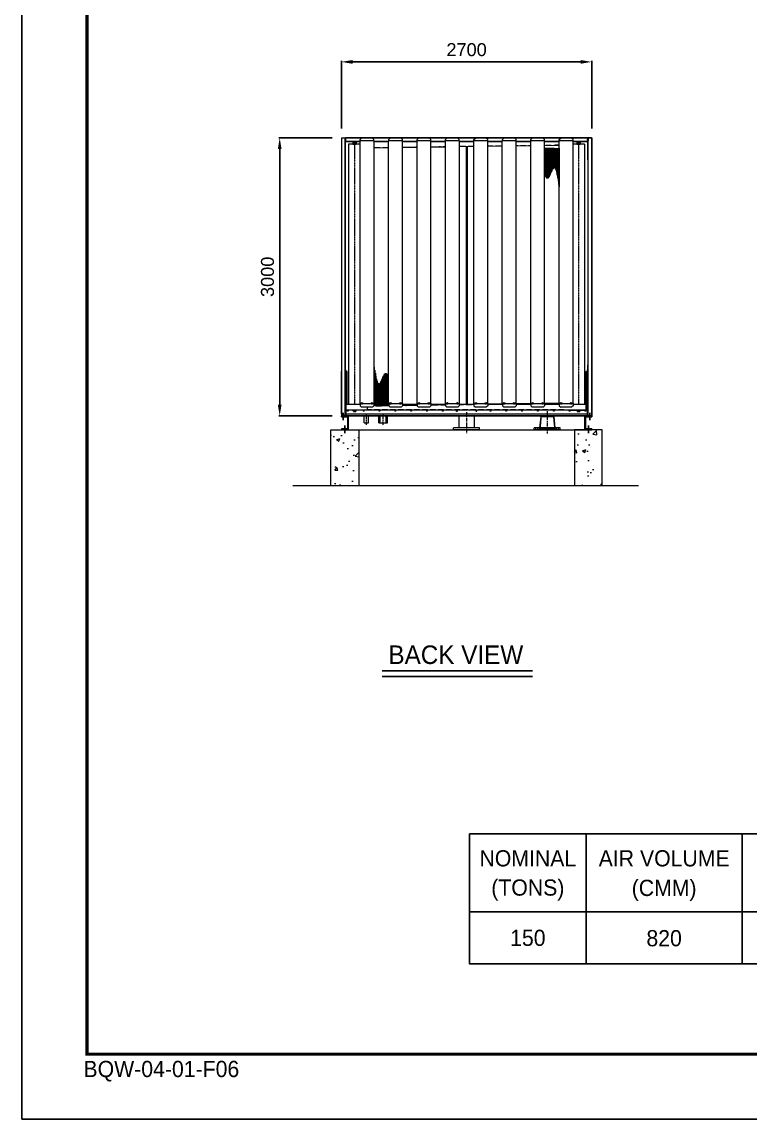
# Model space of a CAD drawing. Header units: millimetres. Extents: x -664091 to 30318, y -141645 to 21846.
# Drawn here: x 911 to 8762, y 1051 to 12883 of the extents above; entities that cross this region are included whole.
import ezdxf
from ezdxf.enums import TextEntityAlignment as Align

# ---------------------------------------------------------------- set-up
doc = ezdxf.new("R2010")
doc.units = ezdxf.units.MM
for name, pattern in [('CENTER', [2, 1.25, -0.25, 0.25, -0.25]), ('CENTERX2', [4, 2.5, -0.5, 0.5, -0.5]), ('DASHED', [15, 12, -3]), ('HIDDEN', [0.375, 0.25, -0.125])]:
    doc.linetypes.add(name, pattern=pattern)
for name, color, linetype in [('center', 1, 'CENTER'), ('냉각탑_box', 1, 'Continuous'), ('냉각탑_form', 1, 'Continuous'), ('냉각탑_text', 3, 'Continuous'), ('냉각탑_기초', 23, 'Continuous')]:
    doc.layers.add(name, color=color, linetype=linetype)
doc.styles.get("Standard").update_dxf_attribs({"font": 'arial.ttf'})
doc.styles.add('돋움', font='Dotum.ttf')
doc.dimstyles.new('1.40', dxfattribs={"dimscale": 20, "dimtxt": 1.5, "dimasz": 1, "dimexe": 0.5, "dimexo": 0.5, "dimgap": 0.5, "dimtad": 1, "dimdec": 0, "dimzin": 0, "dimdsep": 46, "dimtxsty": 'Standard', "dimcen": 0, "dimclrd": 2, "dimclre": 2, "dimclrt": 3, "dimadec": 0, "dimazin": 0, "dimtfac": 1, "dimtdec": 0, "dimtmove": 0, "dimatfit": 0, "dimfxl": 1, "dimtolj": 1, "dimtzin": 0, "dimlwd": -1, "dimlwe": -1, "dimarcsym": 0})

# ---------------------------------------------------------------- blocks, each defined once
blk = doc.blocks.new('*D185')
at = {"color": 2, "transparency": 16777216}
for p, q in [((4255, 11634), (3680, 11634)), ((3690, 8754), (3690, 11514)), ((4255, 8634), (3680, 8634))]:
    blk.add_line(p, q, dxfattribs=at)
for points in [[(3670, 11514), (3710, 11514), (3690, 11634)], [(3670, 8754), (3710, 8754), (3690, 8634)]]:
    blk.add_solid(points, dxfattribs=at)
at = {"layer": 'Defpoints', "color": 0, "transparency": 16777216}
for p in [(3690, 11634), (4355, 11634), (4355, 8634)]:
    blk.add_point(p, dxfattribs=at)
at = {"color": 3, "lineweight": 5, "transparency": 16777216, "insert": (3559, 10134), "char_height": 140, "attachment_point": 5, "rotation": 90}
blk.add_mtext('\\A1;3000', dxfattribs=at)
blk = doc.blocks.new('*D186')
at = {"color": 2, "transparency": 16777216}
for p, q in [((4355, 11734), (4355, 12462)), ((4475, 12452), (6935, 12452)), ((7055, 11734), (7055, 12462))]:
    blk.add_line(p, q, dxfattribs=at)
for points in [[(4475, 12472), (4475, 12432), (4355, 12452)], [(6935, 12472), (6935, 12432), (7055, 12452)]]:
    blk.add_solid(points, dxfattribs=at)
at = {"layer": 'Defpoints', "color": 0, "transparency": 16777216}
for p in [(7055, 12452), (4355, 11634), (7055, 11634)]:
    blk.add_point(p, dxfattribs=at)
at = {"color": 3, "lineweight": 5, "transparency": 16777216, "insert": (5705, 12583), "char_height": 140, "attachment_point": 5}
blk.add_mtext('\\A1;2700', dxfattribs=at)
blk = doc.blocks.new('3')
at = {"lineweight": 20}
for p, q in [((4355, 11634), (4355, 8634)), ((4355, 11634), (7055, 11634)), ((4357, 11632), (4357, 8636)), ((4357, 11632), (4395, 11632)), ((4395, 11632), (4395, 11604)), ((4397, 11604), (4395, 11604)), ((4397, 8634), (4397, 11634)), ((7011, 11632), (4399, 11632)), ((4399, 11632), (4399, 11596)), ((4399, 11596), (4424, 11596)), ((4424, 11596), (4424, 11594)), ((4558, 11616), (4573, 11631)), ((4558, 11601), (4558, 11616)), ((4691, 11631), (4573, 11631)), ((4706, 11616), (4691, 11631)), ((4706, 11601), (4706, 11616)), ((4865, 11616), (4880, 11631)), ((4865, 11601), (4865, 11616)), ((4998, 11631), (4880, 11631)), ((5013, 11616), (4998, 11631)), ((5013, 11601), (5013, 11616)), ((5172, 11616), (5187, 11631)), ((5172, 11601), (5172, 11616)), ((5305, 11631), (5187, 11631)), ((5320, 11616), (5305, 11631)), ((5320, 11601), (5320, 11616)), ((5478, 11616), (5493, 11631)), ((5478, 11601), (5478, 11616)), ((5611, 11631), (5493, 11631)), ((5626, 11616), (5611, 11631)), ((5626, 11601), (5626, 11616)), ((5785, 11616), (5800, 11631)), ((5785, 11601), (5785, 11616)), ((5918, 11631), (5800, 11631)), ((5933, 11616), (5918, 11631)), ((5933, 11601), (5933, 11616)), ((6091, 11616), (6106, 11631)), ((6091, 11601), (6091, 11616)), ((6224, 11631), (6106, 11631)), ((6239, 11616), (6224, 11631)), ((6239, 11601), (6239, 11616)), ((6398, 11616), (6413, 11631)), ((6398, 11601), (6398, 11616)), ((6531, 11631), (6413, 11631)), ((6546, 11616), (6531, 11631)), ((6546, 11601), (6546, 11616)), ((6705, 11616), (6720, 11631)), ((6705, 11601), (6705, 11616)), ((6838, 11631), (6720, 11631)), ((6853, 11616), (6838, 11631)), ((6853, 11601), (6853, 11616)), ((6991, 11596), (6991, 11594)), ((7011, 11632), (7011, 11596)), ((7013, 11634), (7013, 8634)), ((7053, 11632), (7015, 11632)), ((7015, 11632), (7015, 11604)), ((7053, 11632), (7053, 8636)), ((7055, 11634), (7055, 8634)), ((4397, 11594), (4557, 11594)), ((4433, 11565), (4433, 8759)), ((4557, 11565), (4433, 11565)), ((4707, 11594), (4864, 11594)), ((4864, 11525), (4707, 11523)), ((5014, 11594), (5171, 11594)), ((5171, 11529), (5014, 11527)), ((5321, 11594), (5477, 11594)), ((5477, 11533), (5321, 11531)), ((5627, 11594), (5784, 11594)), ((5784, 11538), (5627, 11536)), ((5700, 11537), (5700, 8755)), ((5710, 11537), (5710, 8755)), ((5934, 11594), (6090, 11594)), ((6090, 11542), (5934, 11540)), ((6240, 11594), (6397, 11594)), ((6397, 11546), (6240, 11544)), ((6547, 11594), (6704, 11594)), ((6704, 11551), (6547, 11548)), ((6854, 11594), (7013, 11594)), ((6978, 11565), (6854, 11565)), ((4397, 8759), (4558, 8759)), ((4557, 8768), (4707, 8768)), ((4558, 8768), (4558, 8744)), ((4706, 8768), (4706, 8744)), ((4706, 8759), (4865, 8759)), ((4864, 8768), (5014, 8768)), ((4865, 8768), (4865, 8744)), ((5013, 8768), (5013, 8744)), ((5013, 8759), (5172, 8759)), ((5171, 8768), (5321, 8768)), ((5172, 8768), (5172, 8744)), ((5320, 8768), (5320, 8744)), ((5320, 8759), (5478, 8759)), ((5477, 8768), (5627, 8768)), ((5478, 8768), (5478, 8744)), ((5626, 8768), (5626, 8744)), ((5626, 8759), (5785, 8759)), ((5785, 8756), (5626, 8754)), ((5784, 8768), (5934, 8768)), ((5785, 8768), (5785, 8744)), ((5933, 8768), (5933, 8744)), ((6091, 8761), (5933, 8759)), ((5933, 8759), (6091, 8759)), ((6090, 8768), (6240, 8768)), ((6091, 8768), (6091, 8744)), ((6239, 8768), (6239, 8744)), ((6398, 8765), (6239, 8763)), ((6239, 8759), (6398, 8759)), ((6397, 8768), (6547, 8768)), ((6398, 8768), (6398, 8744)), ((6704, 8769), (6546, 8767)), ((6546, 8768), (6546, 8744)), ((6546, 8759), (6705, 8759)), ((6704, 8768), (6854, 8768)), ((6705, 8768), (6705, 8744)), ((6775, 8768), (6775, 8768)), ((6853, 8768), (6853, 8744)), ((6853, 8759), (7011, 8759)), ((4395, 8636), (4395, 8664)), ((4395, 8664), (4397, 8664)), ((4397, 8699), (7013, 8699)), ((4558, 8744), (4573, 8729)), ((4691, 8729), (4573, 8729)), ((4635, 8696), (4595, 8696)), ((4637, 8698), (4635, 8698)), ((4637, 8696), (4637, 8729)), ((6773, 8696), (4637, 8696)), ((4706, 8744), (4691, 8729)), ((4865, 8744), (4704, 8741)), ((4865, 8744), (4880, 8729)), ((4998, 8729), (4880, 8729)), ((5013, 8744), (4998, 8729)), ((5172, 8748), (5013, 8746)), ((5172, 8744), (5187, 8729)), ((5305, 8729), (5187, 8729)), ((5320, 8744), (5305, 8729)), ((5478, 8752), (5320, 8750)), ((5478, 8744), (5493, 8729)), ((5611, 8729), (5493, 8729)), ((5626, 8744), (5611, 8729)), ((5785, 8744), (5800, 8729)), ((5918, 8729), (5800, 8729)), ((5933, 8744), (5918, 8729)), ((6091, 8744), (6106, 8729)), ((6224, 8729), (6106, 8729)), ((6239, 8744), (6224, 8729)), ((6398, 8744), (6413, 8729)), ((6531, 8729), (6413, 8729)), ((6546, 8744), (6531, 8729)), ((6705, 8744), (6720, 8729)), ((6838, 8729), (6720, 8729)), ((6773, 8698), (6775, 8698)), ((6815, 8696), (6775, 8696)), ((6853, 8744), (6838, 8729)), ((7013, 8664), (7015, 8664)), ((7015, 8636), (7015, 8664)), ((4355, 8634), (4397, 8634)), ((4357, 8636), (4395, 8636)), ((6980, 8634), (7055, 8634)), ((7053, 8636), (7015, 8636))]:
    blk.add_line(p, q, dxfattribs=at)
at = {"color": 7, "lineweight": 20, "ltscale": 0.108889}
blk.add_line((4355, 11612), (4355, 11416), dxfattribs=at)
at = {"color": 7, "lineweight": 20, "ltscale": 0.129444}
for p, q in [((4397, 11630), (4397, 11397)), ((7013, 11397), (7013, 11630))]:
    blk.add_line(p, q, dxfattribs=at)
at = {"color": 7, "lineweight": 20}
for p, q in [((4403, 11634), (7008, 11634)), ((4399, 9130), (4399, 11594)), ((4557, 11594), (4403, 11594)), ((4864, 11594), (4707, 11594)), ((5171, 11594), (5014, 11594)), ((5477, 11594), (5321, 11594)), ((6090, 11594), (5934, 11594)), ((6397, 11594), (6240, 11594)), ((6704, 11594), (6547, 11594)), ((7008, 11594), (6854, 11594)), ((7011, 11594), (7011, 9185)), ((4355, 11397), (4355, 9130)), ((7013, 11389), (7013, 9139)), ((7055, 9139), (7055, 11389)), ((7008, 8654), (4403, 8654)), ((4403, 8637), (7008, 8637)), ((4403, 8634), (6508, 8634)), ((4403, 8634), (7008, 8634)), ((4602, 8559), (4648, 8559)), ((4759, 8559), (4851, 8559))]:
    blk.add_line(p, q, dxfattribs=at)
at = {"color": 0, "lineweight": 20}
for p, q in [((4707, 11601), (4557, 11601)), ((4557, 8768), (4557, 11601)), ((4707, 8768), (4707, 11601)), ((5014, 11601), (4864, 11601)), ((4864, 8768), (4864, 11601)), ((5014, 8768), (5014, 11601)), ((5321, 11601), (5171, 11601)), ((5171, 8768), (5171, 11601)), ((5321, 8768), (5321, 11601)), ((5627, 11601), (5477, 11601)), ((5477, 8768), (5477, 11601)), ((5627, 8768), (5627, 11601)), ((5934, 11601), (5784, 11601)), ((5784, 8768), (5784, 11601)), ((5934, 8768), (5934, 11601)), ((6240, 11601), (6090, 11601)), ((6090, 8768), (6090, 11601)), ((6240, 8768), (6240, 11601)), ((6547, 11601), (6397, 11601)), ((6397, 8768), (6397, 11601)), ((6547, 8768), (6547, 11601)), ((6854, 11601), (6704, 11601)), ((6704, 8768), (6704, 11601)), ((6854, 8768), (6854, 11601)), ((6991, 11596), (7011, 11596)), ((7015, 11604), (7013, 11604)), ((6978, 11565), (6978, 8759)), ((4595, 8696), (4403, 8696)), ((6815, 8696), (7008, 8696)), ((4355, 8634), (6980, 8634))]:
    blk.add_line(p, q, dxfattribs=at)
at = {"color": 7, "lineweight": 20, "ltscale": 0.019444}
for p, q in [((7052, 11634), (7017, 11634)), ((7017, 11632), (7052, 11632)), ((4359, 8637), (4394, 8637)), ((4359, 8636), (4394, 8636)), ((4359, 8634), (4394, 8634)), ((4359, 8634), (4394, 8634)), ((7052, 8636), (7017, 8636)), ((7052, 8634), (7017, 8634))]:
    blk.add_line(p, q, dxfattribs=at)
at = {"lineweight": 20, "ltscale": 30}
for p, q in [((4480, 11594), (4480, 11565)), ((4480, 11565), (4516, 11565)), ((4489, 11594), (4489, 11565)), ((4507, 11594), (4507, 11565)), ((4516, 11594), (4516, 11565)), ((6895, 11594), (6895, 11565)), ((6895, 11565), (6931, 11565)), ((6904, 11594), (6904, 11565)), ((6922, 11594), (6922, 11565)), ((6931, 11594), (6931, 11565)), ((4480, 8690), (4480, 8696)), ((4484, 8689), (4484, 8682)), ((4484, 8682), (4511, 8682)), ((4489, 8690), (4489, 8696)), ((4507, 8690), (4507, 8696)), ((4511, 8689), (4511, 8682)), ((4516, 8690), (4516, 8696)), ((6895, 8690), (6895, 8696)), ((6899, 8689), (6899, 8682)), ((6899, 8682), (6926, 8682)), ((6904, 8690), (6904, 8696)), ((6922, 8690), (6922, 8696)), ((6926, 8689), (6926, 8682)), ((6931, 8690), (6931, 8696))]:
    blk.add_line(p, q, dxfattribs=at)
at = {"color": 1, "linetype": 'CENTER', "lineweight": 20, "ltscale": 100}
for p, q in [((4498, 11594), (4498, 11558)), ((6913, 11594), (6913, 11558)), ((4498, 8677), (4498, 8696)), ((6913, 8677), (6913, 8696))]:
    blk.add_line(p, q, dxfattribs=at)
at = {"color": 1, "linetype": 'CENTER', "lineweight": 20}
for p, q in [((4498, 11565), (4498, 8759)), ((6913, 11565), (6913, 8759))]:
    blk.add_line(p, q, dxfattribs=at)
at = {"color": 6, "linetype": 'HIDDEN', "lineweight": 20, "ltscale": 10}
for p, q in [((4864, 11594), (4707, 11594)), ((4864, 11527), (4707, 11525)), ((5171, 11594), (5014, 11594)), ((5171, 11531), (5014, 11529)), ((5477, 11594), (5321, 11594)), ((5477, 11535), (5321, 11533)), ((5784, 11594), (5627, 11594)), ((5784, 11540), (5627, 11538)), ((6090, 11594), (5934, 11594)), ((6090, 11544), (5934, 11542)), ((6397, 11594), (6240, 11594)), ((6397, 11548), (6240, 11546)), ((6704, 11594), (6547, 11594)), ((6704, 11553), (6547, 11550)), ((6091, 8759), (5933, 8757)), ((6398, 8763), (6239, 8761)), ((6705, 8767), (6546, 8765)), ((6773, 8698), (4637, 8698)), ((4867, 8742), (4702, 8739)), ((5172, 8746), (5013, 8744)), ((5478, 8750), (5320, 8748)), ((5785, 8754), (5626, 8752))]:
    blk.add_line(p, q, dxfattribs=at)
at = {"color": 7, "lineweight": 20, "ltscale": 0.215672}
blk.add_line((5784, 11594), (5627, 11594), dxfattribs=at)
at = {"color": 5, "lineweight": 20, "ltscale": 30}
for p, q in [((6547, 11525), (6547, 11227)), ((6553, 11525), (6553, 11215)), ((6559, 11525), (6559, 11206)), ((6565, 11525), (6565, 11199)), ((6571, 11525), (6571, 11196)), ((6577, 11524), (6577, 11196)), ((6583, 11524), (6583, 11199)), ((6589, 11524), (6589, 11205)), ((6595, 11524), (6595, 11214)), ((6601, 11524), (6601, 11225)), ((6607, 11524), (6607, 11238)), ((6613, 11524), (6613, 11251)), ((6619, 11524), (6619, 11265)), ((6625, 11524), (6625, 11278)), ((6631, 11524), (6631, 11290)), ((6637, 11524), (6637, 11300)), ((6643, 11524), (6643, 11307)), ((6649, 11523), (6649, 11309)), ((6655, 11523), (6655, 11305)), ((6661, 11523), (6661, 11296)), ((6667, 11523), (6667, 11280)), ((6673, 11523), (6673, 11258)), ((6679, 11523), (6679, 11231)), ((6685, 11523), (6685, 11198)), ((6691, 11523), (6691, 11164)), ((6697, 11523), (6697, 11131)), ((6703, 11523), (6703, 11103)), ((4707, 8769), (4707, 9189)), ((4713, 8769), (4713, 9161)), ((4719, 8769), (4719, 9128)), ((4725, 8769), (4725, 9094)), ((4731, 8769), (4731, 9061)), ((4737, 8769), (4737, 9034)), ((4743, 8769), (4743, 9012)), ((4749, 8769), (4749, 8996)), ((4779, 8768), (4779, 9002)), ((4785, 8768), (4785, 9014)), ((4791, 8768), (4791, 9027)), ((4797, 8768), (4797, 9041)), ((4803, 8768), (4803, 9054)), ((4809, 8768), (4809, 9067)), ((4815, 8768), (4815, 9078)), ((4821, 8768), (4821, 9087)), ((4827, 8768), (4827, 9093)), ((4833, 8768), (4833, 9096)), ((4839, 8767), (4839, 9096)), ((4845, 8767), (4845, 9093)), ((4851, 8767), (4851, 9086)), ((4857, 8767), (4857, 9077)), ((4863, 8767), (4863, 9065)), ((4755, 8769), (4755, 8987)), ((4761, 8769), (4761, 8983)), ((4767, 8769), (4767, 8985)), ((4773, 8768), (4773, 8992))]:
    blk.add_line(p, q, dxfattribs=at)
at = {"color": 7, "lineweight": 20, "ltscale": 0.253333}
for p, q in [((4355, 8656), (4355, 9112)), ((4399, 9112), (4399, 8656)), ((4403, 9112), (4403, 8656)), ((7008, 8656), (7008, 9112)), ((7011, 8656), (7011, 9112)), ((7055, 9112), (7055, 8656))]:
    blk.add_line(p, q, dxfattribs=at)
at = {"color": 7, "lineweight": 20, "ltscale": 0.273889}
for p, q in [((4397, 9130), (4397, 8637)), ((7013, 8637), (7013, 9130))]:
    blk.add_line(p, q, dxfattribs=at)
at = {"color": 7, "lineweight": 20, "ltscale": 0.010278}
for p, q in [((4399, 9130), (4399, 9112)), ((4399, 9112), (4399, 9130)), ((4401, 9130), (4401, 9112)), ((4403, 9112), (4403, 9130)), ((7008, 9112), (7008, 9130)), ((7009, 9130), (7009, 9112)), ((7011, 9112), (7011, 9130)), ((4359, 8637), (4359, 8656)), ((4399, 8656), (4399, 8637)), ((4401, 8637), (4401, 8656)), ((7008, 8637), (7008, 8656)), ((7011, 8637), (7011, 8656))]:
    blk.add_line(p, q, dxfattribs=at)
at = {"color": 7, "lineweight": 20, "ltscale": 0.001111}
for p, q in [((4399, 9130), (4401, 9130)), ((7011, 9130), (7009, 9130)), ((4399, 9065), (4397, 9065)), ((7011, 9104), (7013, 9104)), ((7013, 9104), (7011, 9104)), ((4397, 8960), (4399, 8960)), ((4399, 8910), (4397, 8910)), ((7013, 8844), (7011, 8844)), ((7011, 8784), (7013, 8784)), ((7011, 8780), (7013, 8780)), ((7011, 8779), (7013, 8779)), ((7013, 8779), (7011, 8779)), ((4357, 8654), (4355, 8654)), ((4403, 8656), (4403, 8654)), ((4399, 8637), (4401, 8637)), ((7009, 8637), (7011, 8637))]:
    blk.add_line(p, q, dxfattribs=at)
at = {"color": 7, "lineweight": 20, "ltscale": 0.001944}
for p, q in [((4399, 9112), (4403, 9112)), ((4399, 9112), (4403, 9112)), ((7011, 9112), (7008, 9112)), ((4359, 8656), (4355, 8656)), ((4399, 8656), (4403, 8656)), ((4394, 8637), (4397, 8637)), ((4403, 8634), (4403, 8637)), ((7008, 8634), (7008, 8637))]:
    blk.add_line(p, q, dxfattribs=at)
at = {"color": 7, "lineweight": 20, "ltscale": 0.000833333}
for p, q in [((4403, 9130), (4401, 9130)), ((7008, 9130), (7009, 9130)), ((4403, 8637), (4401, 8637)), ((7008, 8637), (7009, 8637))]:
    blk.add_line(p, q, dxfattribs=at)
at = {"color": 7, "lineweight": 20, "ltscale": 0.009167}
for p, q in [((4403, 9114), (4403, 9130)), ((4419, 9112), (4403, 9112)), ((6991, 9112), (7008, 9112)), ((7008, 9114), (7008, 9130)), ((4355, 8654), (4355, 8637)), ((4357, 8654), (4357, 8637)), ((4403, 8654), (4403, 8637)), ((7008, 8654), (7008, 8637))]:
    blk.add_line(p, q, dxfattribs=at)
at = {"color": 7, "lineweight": 20, "ltscale": 0.230744}
for p, q in [((4419, 8759), (4419, 9112)), ((6991, 9112), (6991, 8696))]:
    blk.add_line(p, q, dxfattribs=at)
at = {"color": 7, "lineweight": 20, "ltscale": 0.010555}
blk.add_line((7011, 9166), (7011, 9185), dxfattribs=at)
at = {"color": 7, "lineweight": 20, "ltscale": 0.014722}
blk.add_line((7011, 9139), (7011, 9166), dxfattribs=at)
at = {"color": 7, "lineweight": 20, "ltscale": 0.005}
blk.add_line((7011, 9130), (7011, 9139), dxfattribs=at)
at = {"color": 7, "lineweight": 20, "ltscale": 0.004726}
blk.add_line((7013, 9130), (7013, 9139), dxfattribs=at)
at = {"color": 7, "lineweight": 20, "ltscale": 0.058333}
blk.add_line((4397, 9065), (4397, 8960), dxfattribs=at)
at = {"color": 7, "lineweight": 20, "ltscale": 0.000666671}
blk.add_line((4357, 8654), (4359, 8654), dxfattribs=at)
at = {"color": 7, "lineweight": 20, "ltscale": 0.0085}
blk.add_line((4359, 8638), (4359, 8654), dxfattribs=at)
at = {"color": 1, "linetype": 'CENTERX2', "ltscale": 50}
for p, q in [((4376, 8589), (4376, 8669)), ((7034, 8589), (7034, 8669)), ((4393, 8449), (4393, 8529)), ((7018, 8449), (7018, 8529))]:
    blk.add_line(p, q, dxfattribs=at)
at = {"color": 7, "lineweight": 20, "ltscale": 0.001112}
blk.add_line((4397, 8638), (4399, 8638), dxfattribs=at)
at = {"color": 7, "lineweight": 20, "ltscale": 0.00111}
blk.add_line((7011, 8638), (7013, 8638), dxfattribs=at)
at = {"color": 7, "lineweight": 20, "ltscale": 0.004417}
blk.add_line((7055, 8664), (7055, 8656), dxfattribs=at)
at = {"color": 7, "lineweight": 25, "ltscale": 0.008333}
for p, q in [((4355, 8634), (4355, 8624)), ((7055, 8634), (7055, 8624))]:
    blk.add_line(p, q, dxfattribs=at)
at = {"color": 7, "lineweight": 25, "ltscale": 0.125}
for p, q in [((4430, 8634), (4355, 8634)), ((6980, 8634), (7055, 8634)), ((4355, 8484), (4430, 8484)), ((7055, 8484), (6980, 8484))]:
    blk.add_line(p, q, dxfattribs=at)
at = {"color": 7, "lineweight": 25, "ltscale": 0.05125}
for p, q in [((4355, 8624), (4414, 8624)), ((7055, 8624), (6997, 8624)), ((4414, 8494), (4355, 8494)), ((6997, 8494), (7055, 8494))]:
    blk.add_line(p, q, dxfattribs=at)
at = {"color": 7, "lineweight": 20, "ltscale": 0.019594}
blk.add_line((4395, 8637), (4360, 8637), dxfattribs=at)
for p, q in [((4365, 8624), (4365, 8634)), ((4387, 8624), (4387, 8634)), ((7023, 8624), (7023, 8634)), ((7045, 8624), (7045, 8634)), ((4382, 8484), (4382, 8494)), ((4404, 8484), (4404, 8494)), ((7007, 8484), (7007, 8494)), ((7029, 8484), (7029, 8494))]:
    blk.add_line(p, q)
at = {"color": 7, "lineweight": 20, "ltscale": 0.004971}
blk.add_line((4394, 8634), (4403, 8634), dxfattribs=at)
at = {"color": 7, "lineweight": 20, "ltscale": 0.003063}
for p, q in [((4403, 8637), (4397, 8637)), ((7008, 8637), (7013, 8637))]:
    blk.add_line(p, q, dxfattribs=at)
at = {"color": 7, "lineweight": 25, "ltscale": 0.091667}
for p, q in [((4424, 8614), (4424, 8504)), ((6987, 8614), (6987, 8504))]:
    blk.add_line(p, q, dxfattribs=at)
at = {"ltscale": 25}
for p, q in [((4430, 8634), (4430, 8484)), ((6980, 8634), (6980, 8484))]:
    blk.add_line(p, q, dxfattribs=at)
at = {"lineweight": 5}
for p, q in [((4602, 8559), (4602, 8634)), ((4648, 8559), (4648, 8634)), ((4759, 8559), (4759, 8634)), ((4773, 8559), (4773, 8634)), ((4838, 8559), (4838, 8634)), ((4851, 8559), (4851, 8634)), ((4430, 8484), (6980, 8484))]:
    blk.add_line(p, q, dxfattribs=at)
at = {"color": 7, "lineweight": 20, "ltscale": 0.071111}
for p, q in [((5623, 8634), (5623, 8506)), ((5788, 8634), (5788, 8506))]:
    blk.add_line(p, q, dxfattribs=at)
at = {"color": 7, "lineweight": 13}
for p, q in [((6505, 8623), (6493, 8506)), ((6505, 8628), (6505, 8634)), ((6645, 8628), (6514, 8628)), ((6645, 8623), (6514, 8623)), ((6645, 8628), (6645, 8634)), ((6645, 8623), (6656, 8506)), ((6715, 8506), (6435, 8506)), ((6715, 8484), (6435, 8484))]:
    blk.add_line(p, q, dxfattribs=at)
at = {"color": 7, "linetype": 'DASHED', "lineweight": 13}
for p, q in [((6508, 8623), (6495, 8494)), ((6636, 8623), (6505, 8623)), ((6507, 8628), (6507, 8634)), ((6642, 8623), (6508, 8623)), ((6642, 8623), (6654, 8494)), ((6643, 8628), (6643, 8634)), ((6657, 8494), (6492, 8494)), ((6645, 8494), (6495, 8494)), ((6657, 8489), (6502, 8489)), ((6654, 8494), (6505, 8494))]:
    blk.add_line(p, q, dxfattribs=at)
at = {"color": 7, "lineweight": 13, "ltscale": 0.436875}
for p, q in [((6575, 8628), (6505, 8628)), ((6645, 8628), (6575, 8628))]:
    blk.add_line(p, q, dxfattribs=at)
at = {"color": 7, "lineweight": 13, "ltscale": 0.053443}
for p, q in [((6514, 8628), (6505, 8628)), ((6514, 8623), (6505, 8623))]:
    blk.add_line(p, q, dxfattribs=at)
at = {"color": 7, "lineweight": 13, "ltscale": 0.03125}
for p, q in [((6505, 8623), (6505, 8628)), ((6645, 8623), (6645, 8628))]:
    blk.add_line(p, q, dxfattribs=at)
at = {"color": 7, "linetype": 'DASHED', "lineweight": 13, "ltscale": 0.032169}
for p, q in [((6508, 8623), (6508, 8628)), ((6642, 8623), (6642, 8628))]:
    blk.add_line(p, q, dxfattribs=at)
at = {"color": 7, "linetype": 'DASHED', "lineweight": 13, "ltscale": 0.053443}
blk.add_line((6645, 8623), (6636, 8623), dxfattribs=at)
at = {"color": 7, "lineweight": 15, "ltscale": 0.0625}
for p, q in [((4355, 8494), (4355, 8484)), ((7055, 8494), (7055, 8484))]:
    blk.add_line(p, q, dxfattribs=at)
at = {"color": 7, "lineweight": 20, "ltscale": 0.149635}
for p, q in [((5835, 8506), (5565, 8506)), ((5835, 8484), (5565, 8484))]:
    blk.add_line(p, q, dxfattribs=at)
at = {"color": 7, "lineweight": 20, "ltscale": 0.012222}
for p, q in [((5565, 8484), (5565, 8506)), ((5845, 8484), (5845, 8506))]:
    blk.add_line(p, q, dxfattribs=at)
at = {"color": 7, "lineweight": 20, "ltscale": 0.00592}
for p, q in [((5845, 8506), (5835, 8506)), ((5845, 8484), (5835, 8484))]:
    blk.add_line(p, q, dxfattribs=at)
at = {"color": 7, "lineweight": 13, "ltscale": 0.1375}
for p, q in [((6435, 8484), (6435, 8506)), ((6715, 8484), (6715, 8506))]:
    blk.add_line(p, q, dxfattribs=at)
at = {"color": 7, "linetype": 'DASHED', "lineweight": 13, "ltscale": 0.1375}
for p, q in [((6453, 8484), (6453, 8506)), ((6475, 8484), (6475, 8506)), ((6492, 8484), (6492, 8506)), ((6518, 8484), (6518, 8506)), ((6540, 8484), (6540, 8506)), ((6610, 8484), (6610, 8506)), ((6632, 8484), (6632, 8506)), ((6658, 8484), (6658, 8506)), ((6675, 8484), (6675, 8506)), ((6697, 8484), (6697, 8506))]:
    blk.add_line(p, q, dxfattribs=at)
at = {"color": 7, "linetype": 'DASHED', "lineweight": 13, "ltscale": 0.075362}
for p, q in [((6493, 8506), (6492, 8494)), ((6656, 8506), (6657, 8494))]:
    blk.add_line(p, q, dxfattribs=at)
at = {"color": 7, "linetype": 'DASHED', "lineweight": 13, "ltscale": 0.03125}
for p, q in [((6492, 8489), (6492, 8494)), ((6657, 8489), (6657, 8494))]:
    blk.add_line(p, q, dxfattribs=at)
at = {"color": 7, "linetype": 'DASHED', "lineweight": 13, "ltscale": 0.063198}
blk.add_line((6502, 8489), (6492, 8489), dxfattribs=at)
at = {"color": 7, "linetype": 'DASHED', "lineweight": 13, "ltscale": 0.030331}
for p, q in [((6495, 8489), (6495, 8494)), ((6654, 8489), (6654, 8494))]:
    blk.add_line(p, q, dxfattribs=at)
at = {"lineweight": 20}
for centre in [(4578, 8768), (4686, 8768), (4885, 8768), (4993, 8768), (5192, 8768), (5299, 8768), (5498, 8768), (5606, 8768), (5805, 8768), (5913, 8768), (6111, 8768), (6219, 8768), (6418, 8768), (6526, 8768), (6725, 8768), (6832, 8768)]:
    blk.add_circle(centre, 9, dxfattribs=at)
at = {"color": 7, "lineweight": 20}
for centre, radius in [((4424, 8688), 4.5), ((4424, 8688), 3), ((4595, 8688), 4.5), ((4595, 8688), 3), ((4766, 8688), 4.5), ((4766, 8688), 3), ((4937, 8688), 4.5), ((4937, 8688), 3), ((5108, 8688), 4.5), ((5108, 8688), 3), ((5278, 8688), 4.5), ((5278, 8688), 3), ((5449, 8688), 4.5), ((5600, 8686), 4.5), ((5810, 8686), 4.5), ((5962, 8688), 4.5), ((6132, 8688), 4.5), ((6132, 8688), 3), ((6303, 8688), 4.5), ((6303, 8688), 3), ((6474, 8688), 4.5), ((6474, 8688), 3), ((6645, 8688), 4.5), ((6645, 8688), 3), ((6816, 8688), 4.5), ((6816, 8688), 3), ((6986, 8688), 4.5), ((6986, 8688), 3)]:
    blk.add_circle(centre, radius, dxfattribs=at)
for centre, radius, start, end in [((5265, 11630), 3.5, 89.1189, 90), ((5274, 11630), 3.5, 90, 90.8811), ((6137, 11630), 3.5, 89.1189, 90), ((6146, 11630), 3.5, 90, 90.8811), ((7008, 10641), 3.5, 0, 0.5318), ((4360, 8638), 1.5, 180, 216.8695), ((4359, 8637), 3.5, 180, 270), ((4359, 8637), 1.5, 180, 270), ((4360, 8638), 1.5, 233.13, 270), ((4394, 8637), 3.5, 270, 0), ((4394, 8637), 1.5, 270, 0)]:
    blk.add_arc(centre, radius, start, end, dxfattribs=at)
at = {"color": 7, "lineweight": 25}
for centre, start, end in [((4414, 8614), 0, 90), ((6997, 8614), 90, 180), ((4414, 8504), 270, 0), ((6997, 8504), 180, 270)]:
    blk.add_arc(centre, 10, start, end, dxfattribs=at)
at = {"color": 7, "lineweight": 20}
for centre, major_axis, ratio, start_param, end_param in [((7008, 8810), (3.5, 0), 0.999985, 6.283185, 6.297404), ((7008, 8805), (3.5, 0), 0.999985, 6.283185, 6.293671), ((7008, 8805), (-3.5, 0), 0.999966, 3.141593, 3.152037), ((7008, 8800), (-3.5, 0), 0.999966, 3.141593, 3.1558), ((7008, 8773), (3.5, 0), 0.999985, 6.267899, 6.283185), ((7008, 8770), (3.5, 0), 0.999985, 6.279226, 6.283185), ((7008, 8766), (3.5, 0), 0.999966, 6.279216, 6.283185)]:
    blk.add_ellipse(centre, major_axis=major_axis, ratio=ratio, start_param=start_param, end_param=end_param, dxfattribs=at)
at = {"lineweight": 20, "ltscale": 30, "extrusion": (0, 0, -1)}
for centre in [(4484, 8690), (4493, 8690), (4502, 8690), (4511, 8690), (6899, 8690), (6908, 8690), (6917, 8690), (6926, 8690)]:
    blk.add_ellipse(centre, major_axis=(-4.5, 0), ratio=0.200221, start_param=3.141593, end_param=6.283185, dxfattribs=at)
at = {"layer": 'center', "lineweight": 20}
for p, q in [((4388, 11614), (4408, 11614)), ((7003, 11614), (7023, 11614))]:
    blk.add_line(p, q, dxfattribs=at)
at = {"layer": 'center', "lineweight": 20, "ltscale": 30}
for p, q in [((4625, 8537), (4625, 8650)), ((4805, 8537), (4805, 8650)), ((5705, 8675), (5705, 8449)), ((6575, 8684), (6575, 8441))]:
    blk.add_line(p, q, dxfattribs=at)

msp = doc.modelspace()

# ---------------------------------------------------------------- hatches: boundary and pattern name
at = {"layer": '냉각탑_기초', "lineweight": 20, "ltscale": 30}
h = msp.add_hatch(dxfattribs=at)
h.set_pattern_fill('AR-CONC', color=256, scale=50, style=0)
h.set_pattern_definition([(50, (-10385.72, -8057.67), (358.63, -31.376), [37.5, -412.5]), (355, (-10385.7, -8057.67), (-69.3757, 376.096), [30, -330]), (100.4514, (-10355.83, -8060.3), (289.2547, 344.72), [31.87, -350.571]), (46.1842, (-10385.7, -7957.67), (533.6205, -82.7595), [56.25, -618.75]), (96.6356, (-10341.25, -7964.57), (467.331, 487.059), [47.805, -525.856]), (351.1842, (-10385.7, -7957.67), (467.331, 487.059), [45, -495]), (21, (-10335.72, -7982.67), (298.4535, -201.3094), [37.5, -412.5]), (326, (-10335.7, -7982.67), (121.6577, 362.575), [30, -330]), (71.4514, (-10310.85, -7999.44), (420.1113, 161.265), [31.87, -350.571]), (37.5, (-10385.72, -8057.67), (6.0799, 166.4469), [0, -326, 0, -335, 0, -331.25]), (7.5, (-10385.72, -8057.67), (131.5348, 197.2059), [0, -191, 0, -318.5, 0, -126.25]), (327.5, (-10497.22, -8057.67), (266.9112, -11.2774), [0, -125, 0, -390, 0, -517.5]), (317.5, (-10547.22, -8057.67), (291.593, 50.0525), [0, -162.5, 0, -259, 0, -367.5])])
h.paths.add_polyline_path([(4542.8, 8483.7), (4242.8, 8483.7), (4242.8, 7883.7), (4542.8, 7883.7)])
h = msp.add_hatch(dxfattribs=at)
h.set_pattern_fill('AR-CONC', color=256, scale=50, style=0)
h.set_pattern_definition([(50, (-9890.72, -8057.67), (358.63, -31.376), [37.5, -412.5]), (355, (-9890.7, -8057.67), (-69.3757, 376.096), [30, -330]), (100.4514, (-9860.83, -8060.3), (289.2547, 344.72), [31.87, -350.571]), (46.1842, (-9890.7, -7957.67), (533.6205, -82.7595), [56.25, -618.75]), (96.6356, (-9846.25, -7964.57), (467.331, 487.059), [47.805, -525.856]), (351.1842, (-9890.7, -7957.67), (467.331, 487.059), [45, -495]), (21, (-9840.72, -7982.67), (298.4535, -201.3094), [37.5, -412.5]), (326, (-9840.7, -7982.67), (121.6577, 362.575), [30, -330]), (71.4514, (-9815.85, -7999.44), (420.1113, 161.265), [31.87, -350.571]), (37.5, (-9890.72, -8057.67), (6.0799, 166.4469), [0, -326, 0, -335, 0, -331.25]), (7.5, (-9890.72, -8057.67), (131.5348, 197.2059), [0, -191, 0, -318.5, 0, -126.25]), (327.5, (-10002.22, -8057.67), (266.9112, -11.2774), [0, -125, 0, -390, 0, -517.5]), (317.5, (-10052.22, -8057.67), (291.593, 50.0525), [0, -162.5, 0, -259, 0, -367.5])])
h.paths.add_polyline_path([(6867.8, 8483.7), (7167.8, 8483.7), (7167.8, 7883.7), (6867.8, 7883.7)])

# ---------------------------------------------------------------- linework, layer by layer
at = {"layer": 'Defpoints'}
msp.add_lwpolyline([(910.8, 21846.1), (30318, 21846.1), (30318, 1051), (910.8, 1051)], close=True, dxfattribs=at)
at = {"layer": '냉각탑_box'}
for p, q in [((4794.2, 5883.7), (6417.6, 5883.7)), ((4794.2, 5825.5), (6417.6, 5825.5)), ((6995.6, 4125.5), (6995.6, 2725.5)), ((8675.6, 4125.5), (8675.6, 2725.5)), ((5735.6, 3285.5), (20785.6, 3285.5))]:
    msp.add_line(p, q, dxfattribs=at)
msp.add_lwpolyline([(5735.6, 4125.5), (20785.6, 4125.5), (20785.6, 2725.5), (5735.6, 2725.5)], close=True, dxfattribs=at)
at = {"layer": '냉각탑_form', "const_width": 35}
msp.add_lwpolyline([(1611, 21145.9), (1611, 1751.2), (29617.9, 1751.2), (29617.9, 21145.9)], close=True, dxfattribs=at)
at = {"layer": '냉각탑_기초', "lineweight": 20, "ltscale": 30}
msp.add_line((3830.7, 7883.7), (7559.2, 7883.7), dxfattribs=at)
for points in [[(4242.8, 7883.7), (4242.8, 8483.7), (4542.8, 8483.7), (4542.8, 7883.7)], [(7167.8, 7883.7), (7167.8, 8483.7), (6867.8, 8483.7), (6867.8, 7883.7)]]:
    msp.add_lwpolyline(points, dxfattribs=at)

# ---------------------------------------------------------------- block references
msp.add_blockref('3', (0, 0))

# ---------------------------------------------------------------- texts
at = {"layer": '냉각탑_form', "style": '돋움'}
msp.add_text('BQW-04-01-F06', height=175.043, dxfattribs=at).set_placement((1574.2, 1503.6))
at = {"layer": '냉각탑_text', "style": '돋움'}
for s, height, p in [('BACK VIEW', 199.97, (5589.2, 6058.6)), ('NOMINAL', 175, (6365.6, 3863)), ('AIR VOLUME', 175, (7835.6, 3863)), ('(TONS)', 175, (6365.6, 3548)), ('(CMM)', 175, (7835.1, 3544.2)), ('150', 175, (6365.6, 3005.5)), ('820', 175, (7835.1, 3001.7))]:
    msp.add_text(s, height=height, dxfattribs=at).set_placement(p, align=Align.MIDDLE_CENTER)

# ---------------------------------------------------------------- dimensions: what is measured, and where the dimension line sits
at = {"lineweight": 5}
dim = msp.add_linear_dim(base=(7055.3, 12451.5), p1=(4355.3, 11633.7), p2=(7055.3, 11633.7), dimstyle='1.40', override={"dimtxt": 7, "dimasz": 6, "dimexo": 5, "dimgap": 3}, dxfattribs=at)
dim.commit()
dim.dimension.update_dxf_attribs({"geometry": '*D186', "text_midpoint": (5705.3, 12583)})
dim = msp.add_linear_dim(base=(3690.1, 11633.7), p1=(4355.3, 8633.7), p2=(4355.3, 11633.7), angle=90, dimstyle='1.40', override={"dimtxt": 7, "dimasz": 6, "dimexo": 5, "dimgap": 3}, dxfattribs=at)
dim.commit()
dim.dimension.update_dxf_attribs({"geometry": '*D185', "text_midpoint": (3558.6, 10133.7)})

doc.saveas('drawing.dxf')
